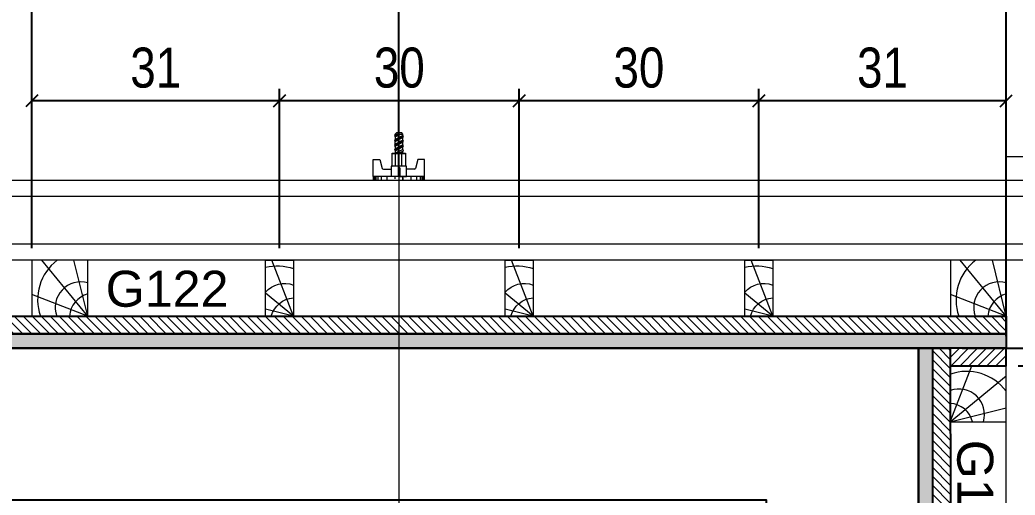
# Model space of a CAD drawing. Extents: x 2949 to 9203, y -16089 to 12527.
# Drawn here: x 8508 to 8757.3, y -5010.8 to -4892 of the extents above; entities that cross this region are included whole.
import ezdxf
from ezdxf.enums import TextEntityAlignment as Align

# ---------------------------------------------------------------- set-up
doc = ezdxf.new("R2010")
doc.units = 0
for name, color, linetype, lineweight in [('CONCRETO', 251, 'Continuous', 25), ('Hachura', 251, 'Continuous', 9), ('Madeira', 126, 'Continuous', 18), ('Perfil Metálico', 224, 'Continuous', 18), ('Texto Seção', 7, 'Continuous', 15)]:
    doc.layers.add(name, color=color, linetype=linetype, lineweight=lineweight)
for name, color, linetype in [('COTA', 241, 'Continuous'), ('MEIO_PONT', 93, 'Continuous'), ('Painéis', 200, 'Continuous'), ('SARRAFO', 251, 'Continuous'), ('TEXTO_GERAL', 7, 'Continuous')]:
    doc.layers.add(name, color=color, linetype=linetype)
doc.styles.add('COTA TECNICA 2X', font='techl___.ttf', dxfattribs={"height": 10})
doc.styles.add('ROMANS', font='romans.shx')
doc.styles.add('SANSSERIF', font='sas_____.pfb')
doc.dimstyles.new('Cota Seção interna', dxfattribs={"dimtxt": 7, "dimasz": 6, "dimexe": 0.18, "dimexo": 2, "dimgap": -4, "dimtad": 3, "dimdec": 1, "dimlfac": 0.5, "dimzin": 12, "dimdsep": 46, "dimtxsty": 'ROMANS', "dimblk": 'ARCHTICK', "dimcen": 0.09, "dimse1": 1, "dimse2": 1, "dimsd1": 1, "dimsd2": 1, "dimclrd": 180, "dimclre": 5, "dimclrt": 1, "dimadec": 0, "dimazin": 3, "dimtfac": 1, "dimtdec": 1, "dimtofl": 0, "dimtmove": 0, "dimatfit": 3, "dimldrblk": 'ARCHTICK', "dimfxl": 1, "dimtolj": 1, "dimtzin": 0, "dimarcsym": 0})
doc.dimstyles.new('SECAO PILAR', dxfattribs={"dimtxt": 10, "dimasz": 3, "dimexe": 3, "dimexo": 3, "dimgap": 3, "dimtad": 1, "dimdec": 1, "dimlfac": 0.5, "dimzin": 12, "dimdsep": 46, "dimtxsty": 'COTA TECNICA 2X', "dimblk1": 'OBLIQUE', "dimblk2": 'OBLIQUE', "dimsah": 1, "dimcen": 0.9, "dimclrd": 256, "dimclre": 256, "dimclrt": 256, "dimadec": 1, "dimazin": 3, "dimtfac": 1, "dimtdec": 1, "dimtmove": 0, "dimatfit": 3, "dimfxl": 1, "dimtolj": 1, "dimtzin": 12, "dimarcsym": 0})

# ---------------------------------------------------------------- blocks, each defined once
blk = doc.blocks.new('*D2188')
at = {"layer": 'COTA', "color": 180, "lineweight": -2, "transparency": 16777216}
for p, q in [((8408.03, -4973.58), (8382.03, -4973.58)), ((8382.03, -4973.58), (8382.03, -4988.58)), ((8408.03, -4988.58), (8408.03, -4973.58)), ((8382.03, -4988.58), (8408.03, -4988.58))]:
    blk.add_line(p, q, dxfattribs=at)
at = {"layer": 'Defpoints', "color": 0, "transparency": 16777216}
for p in [(8057.03, -4974.08), (8733.03, -4974.08), (8057.03, -4992.58)]:
    blk.add_point(p, dxfattribs=at)
at = {"layer": 'COTA', "color": 1, "transparency": 16777216, "insert": (8395.03, -4981.08), "char_height": 7, "attachment_point": 5, "style": 'ROMANS'}
blk.add_mtext('\\A1;338', dxfattribs=at)
blk = doc.blocks.new('_ArchTick')
at = {"color": 0, "linetype": 'ByBlock', "const_width": 0.15}
blk.add_lwpolyline([(-0.5, -0.5), (0.5, 0.5)], dxfattribs=at)
blk = doc.blocks.new('_Oblique')
at = {"color": 0, "linetype": 'ByBlock', "lineweight": -2}
blk.add_line((-0.5, -0.5), (0.5, 0.5), dxfattribs=at)
blk = doc.blocks.new('*D2190')
at = {"layer": 'COTA', "lineweight": -2, "transparency": 16777216}
for p, q in [((8744.03, -4974.09), (8879.11, -4974.09)), ((8876.11, -5472.08), (8876.11, -4974.09)), ((8744.07, -5472.08), (8879.11, -5472.08))]:
    blk.add_line(p, q, dxfattribs=at)
at = {"layer": 'Defpoints', "color": 0, "transparency": 16777216}
for p in [(8741.03, -4974.09), (8876.11, -4974.09), (8741.07, -5472.08)]:
    blk.add_point(p, dxfattribs=at)
at = {"layer": 'COTA', "lineweight": -2, "transparency": 16777216, "xscale": 3, "yscale": 3, "zscale": 3}
for p, rotation in [((8876.11, -4974.09), 90), ((8876.11, -5472.08), 270)]:
    blk.add_blockref('_Oblique', p, dxfattribs=dict(at, rotation=rotation))
at = {"layer": 'COTA', "transparency": 16777216, "insert": (8868, -5223.08), "char_height": 10, "attachment_point": 5, "rotation": 90, "style": 'COTA TECNICA 2X'}
blk.add_mtext('\\A1;249 PAINEL', dxfattribs=at)
blk = doc.blocks.new('PONTALETE')
at = {"layer": 'Madeira'}
for q in [(2.71, 7), (7, 5.76), (7, 1.74)]:
    blk.add_line((0, 0), q, dxfattribs=at)
blk.add_lwpolyline([(0, 0), (7, 0), (7, 7), (0, 7)], close=True, dxfattribs=at)
for centre, radius, start, end in [((2.04, 0.06), 6.23, 37.2818, 109.0913), ((1.09, 0.9), 3.19, 343.603, 109.9847), ((-0.21, -0.78), 3.09, 14.6322, 86.0383)]:
    blk.add_arc(centre, radius, start, end, dxfattribs=at)
blk = doc.blocks.new('*D2150')
at = {"layer": 'COTA', "lineweight": -2, "transparency": 16777216}
for p, q in [((8758.03, -4978.48), (8798.9, -4978.48)), ((8795.9, -5038.48), (8795.9, -4978.48)), ((8758.03, -5038.48), (8798.9, -5038.48))]:
    blk.add_line(p, q, dxfattribs=at)
at = {"layer": 'Defpoints', "color": 0, "transparency": 16777216}
for p in [(8755.03, -4978.48), (8795.9, -4978.48), (8755.03, -5038.48)]:
    blk.add_point(p, dxfattribs=at)
at = {"layer": 'COTA', "lineweight": -2, "transparency": 16777216, "xscale": 3, "yscale": 3, "zscale": 3}
for p, rotation in [((8795.9, -4978.48), 90), ((8795.9, -5038.48), 270)]:
    blk.add_blockref('_Oblique', p, dxfattribs=dict(at, rotation=rotation))
at = {"layer": 'COTA', "transparency": 16777216, "insert": (8787.68, -5008.48), "char_height": 10, "attachment_point": 5, "rotation": 90, "style": 'COTA TECNICA 2X'}
blk.add_mtext('\\A1;30', dxfattribs=at)
blk = doc.blocks.new('*D2151')
at = {"layer": 'COTA', "lineweight": -2, "transparency": 16777216}
for p, q in [((8758.03, -4978.48), (8824.02, -4978.48)), ((8821.02, -5222.48), (8821.02, -4978.48)), ((8758.03, -5222.48), (8824.02, -5222.48))]:
    blk.add_line(p, q, dxfattribs=at)
at = {"layer": 'Defpoints', "color": 0, "transparency": 16777216}
for p in [(8755.03, -4978.48), (8821.02, -4978.48), (8755.03, -5222.48)]:
    blk.add_point(p, dxfattribs=at)
at = {"layer": 'COTA', "lineweight": -2, "transparency": 16777216, "xscale": 3, "yscale": 3, "zscale": 3}
for p, rotation in [((8821.02, -4978.48), 90), ((8821.02, -5222.48), 270)]:
    blk.add_blockref('_Oblique', p, dxfattribs=dict(at, rotation=rotation))
at = {"layer": 'COTA', "transparency": 16777216, "insert": (8812.92, -5100.48), "char_height": 10, "attachment_point": 5, "rotation": 90, "style": 'COTA TECNICA 2X'}
blk.add_mtext('\\A1;GRADE 122', dxfattribs=at)
blk = doc.blocks.new('MEIO PONTALETE')
at = {"layer": 'Madeira'}
for q in [(2.71, 7), (3.5, 2.88), (3.5, 0.87)]:
    blk.add_line((0, 0), q, dxfattribs=at)
blk.add_lwpolyline([(0, 0), (3.5, 0), (3.5, 7), (0, 7)], close=True, dxfattribs=at)
for centre, radius, start, end in [((2.04, 0.06), 6.23, 76.4499, 109.0913), ((1.09, 0.9), 3.19, 40.9063, 109.9847), ((-0.21, -0.78), 3.09, 14.6322, 86.0383)]:
    blk.add_arc(centre, radius, start, end, dxfattribs=at)
blk = doc.blocks.new('*D2183')
at = {"layer": 'COTA', "lineweight": -2, "transparency": 16777216}
for p, q in [((8693.05, -4949.08), (8693.05, -4909.2)), ((8755.05, -4949.08), (8755.05, -4909.2)), ((8755.05, -4912.2), (8693.05, -4912.2))]:
    blk.add_line(p, q, dxfattribs=at)
at = {"layer": 'Defpoints', "color": 0, "transparency": 16777216}
for p in [(8693.05, -4912.2), (8693.05, -4952.08), (8755.05, -4952.08)]:
    blk.add_point(p, dxfattribs=at)
at = {"layer": 'COTA', "lineweight": -2, "transparency": 16777216, "xscale": 3, "yscale": 3, "zscale": 3, "rotation": 180}
blk.add_blockref('_Oblique', (8693.05, -4912.2), dxfattribs=at)
at = {"layer": 'COTA', "lineweight": -2, "transparency": 16777216, "xscale": 3, "yscale": 3, "zscale": 3}
blk.add_blockref('_Oblique', (8755.05, -4912.2), dxfattribs=at)
at = {"layer": 'COTA', "transparency": 16777216, "insert": (8724.05, -4903.98), "char_height": 10, "attachment_point": 5, "style": 'COTA TECNICA 2X'}
blk.add_mtext('\\A1;31', dxfattribs=at)
blk = doc.blocks.new('*D2184')
at = {"layer": 'COTA', "lineweight": -2, "transparency": 16777216}
for p, q in [((8633.05, -4949.08), (8633.05, -4909.2)), ((8693.05, -4949.08), (8693.05, -4909.2)), ((8693.05, -4912.2), (8633.05, -4912.2))]:
    blk.add_line(p, q, dxfattribs=at)
at = {"layer": 'Defpoints', "color": 0, "transparency": 16777216}
for p in [(8633.05, -4912.2), (8633.05, -4952.08), (8693.05, -4952.08)]:
    blk.add_point(p, dxfattribs=at)
at = {"layer": 'COTA', "lineweight": -2, "transparency": 16777216, "xscale": 3, "yscale": 3, "zscale": 3, "rotation": 180}
blk.add_blockref('_Oblique', (8633.05, -4912.2), dxfattribs=at)
at = {"layer": 'COTA', "lineweight": -2, "transparency": 16777216, "xscale": 3, "yscale": 3, "zscale": 3}
blk.add_blockref('_Oblique', (8693.05, -4912.2), dxfattribs=at)
at = {"layer": 'COTA', "transparency": 16777216, "insert": (8663.05, -4903.98), "char_height": 10, "attachment_point": 5, "style": 'COTA TECNICA 2X'}
blk.add_mtext('\\A1;30', dxfattribs=at)
blk = doc.blocks.new('*D2185')
at = {"layer": 'COTA', "lineweight": -2, "transparency": 16777216}
for p, q in [((8573.05, -4949.08), (8573.05, -4909.2)), ((8633.05, -4949.08), (8633.05, -4909.2)), ((8633.05, -4912.2), (8573.05, -4912.2))]:
    blk.add_line(p, q, dxfattribs=at)
at = {"layer": 'Defpoints', "color": 0, "transparency": 16777216}
for p in [(8573.05, -4912.2), (8573.05, -4952.08), (8633.05, -4952.08)]:
    blk.add_point(p, dxfattribs=at)
at = {"layer": 'COTA', "lineweight": -2, "transparency": 16777216, "xscale": 3, "yscale": 3, "zscale": 3, "rotation": 180}
blk.add_blockref('_Oblique', (8573.05, -4912.2), dxfattribs=at)
at = {"layer": 'COTA', "lineweight": -2, "transparency": 16777216, "xscale": 3, "yscale": 3, "zscale": 3}
blk.add_blockref('_Oblique', (8633.05, -4912.2), dxfattribs=at)
at = {"layer": 'COTA', "transparency": 16777216, "insert": (8603.05, -4903.98), "char_height": 10, "attachment_point": 5, "style": 'COTA TECNICA 2X'}
blk.add_mtext('\\A1;30', dxfattribs=at)
blk = doc.blocks.new('*D2186')
at = {"layer": 'COTA', "lineweight": -2, "transparency": 16777216}
for p, q in [((8511.05, -4949.08), (8511.05, -4909.2)), ((8573.05, -4949.08), (8573.05, -4909.2)), ((8573.05, -4912.2), (8511.05, -4912.2))]:
    blk.add_line(p, q, dxfattribs=at)
at = {"layer": 'Defpoints', "color": 0, "transparency": 16777216}
for p in [(8511.05, -4912.2), (8511.05, -4952.08), (8573.05, -4952.08)]:
    blk.add_point(p, dxfattribs=at)
at = {"layer": 'COTA', "lineweight": -2, "transparency": 16777216, "xscale": 3, "yscale": 3, "zscale": 3, "rotation": 180}
blk.add_blockref('_Oblique', (8511.05, -4912.2), dxfattribs=at)
at = {"layer": 'COTA', "lineweight": -2, "transparency": 16777216, "xscale": 3, "yscale": 3, "zscale": 3}
blk.add_blockref('_Oblique', (8573.05, -4912.2), dxfattribs=at)
at = {"layer": 'COTA', "transparency": 16777216, "insert": (8542.05, -4903.98), "char_height": 10, "attachment_point": 5, "style": 'COTA TECNICA 2X'}
blk.add_mtext('\\A1;31', dxfattribs=at)
blk = doc.blocks.new('*D2187')
at = {"layer": 'COTA', "lineweight": -2, "transparency": 16777216}
for p, q in [((8511.05, -4949.08), (8511.05, -4880.09)), ((8755.05, -4949.08), (8755.05, -4880.09)), ((8511.05, -4883.09), (8755.05, -4883.09))]:
    blk.add_line(p, q, dxfattribs=at)
at = {"layer": 'Defpoints', "color": 0, "transparency": 16777216}
for p in [(8755.05, -4883.09), (8511.05, -4952.08), (8755.05, -4952.08)]:
    blk.add_point(p, dxfattribs=at)
at = {"layer": 'COTA', "lineweight": -2, "transparency": 16777216, "xscale": 3, "yscale": 3, "zscale": 3, "rotation": 180}
blk.add_blockref('_Oblique', (8511.05, -4883.09), dxfattribs=at)
at = {"layer": 'COTA', "lineweight": -2, "transparency": 16777216, "xscale": 3, "yscale": 3, "zscale": 3}
blk.add_blockref('_Oblique', (8755.05, -4883.09), dxfattribs=at)
at = {"layer": 'COTA', "transparency": 16777216, "insert": (8633.05, -4874.98), "char_height": 10, "attachment_point": 5, "style": 'COTA TECNICA 2X'}
blk.add_mtext('\\A1;GRADE 122', dxfattribs=at)
blk = doc.blocks.new('*D2198')
at = {"layer": 'COTA', "linetype": 'ByBlock', "lineweight": -2, "transparency": 16777216}
for p, q in [((8462.94, -4929.08), (8462.94, -4839.73)), ((8602.94, -4929.08), (8602.94, -4839.73)), ((8462.94, -4842.73), (8602.94, -4842.73))]:
    blk.add_line(p, q, dxfattribs=at)
at = {"layer": 'Defpoints', "color": 0, "linetype": 'ByBlock', "transparency": 16777216}
for p in [(8602.94, -4842.73), (8462.94, -4932.08), (8602.94, -4932.08)]:
    blk.add_point(p, dxfattribs=at)
at = {"layer": 'COTA', "linetype": 'ByBlock', "lineweight": -2, "transparency": 16777216, "xscale": 3, "yscale": 3, "zscale": 3, "rotation": 180}
blk.add_blockref('_Oblique', (8462.94, -4842.73), dxfattribs=at)
at = {"layer": 'COTA', "linetype": 'ByBlock', "lineweight": -2, "transparency": 16777216, "xscale": 3, "yscale": 3, "zscale": 3}
blk.add_blockref('_Oblique', (8602.94, -4842.73), dxfattribs=at)
at = {"layer": 'COTA', "linetype": 'ByBlock', "transparency": 16777216, "insert": (8532.94, -4834.62), "char_height": 10, "attachment_point": 5, "style": 'COTA TECNICA 2X'}
blk.add_mtext('\\A1;70', dxfattribs=at)
blk = doc.blocks.new('*D2199')
at = {"layer": 'COTA', "linetype": 'ByBlock', "lineweight": -2, "transparency": 16777216}
for p, q in [((8035.03, -4971.08), (8035.03, -4798.3)), ((8755.03, -4971.08), (8755.03, -4798.3)), ((8035.03, -4801.3), (8755.03, -4801.3))]:
    blk.add_line(p, q, dxfattribs=at)
at = {"layer": 'Defpoints', "color": 0, "linetype": 'ByBlock', "transparency": 16777216}
for p in [(8755.03, -4801.3), (8035.03, -4974.08), (8755.03, -4974.08)]:
    blk.add_point(p, dxfattribs=at)
at = {"layer": 'COTA', "linetype": 'ByBlock', "lineweight": -2, "transparency": 16777216, "xscale": 3, "yscale": 3, "zscale": 3, "rotation": 180}
blk.add_blockref('_Oblique', (8035.03, -4801.3), dxfattribs=at)
at = {"layer": 'COTA', "linetype": 'ByBlock', "lineweight": -2, "transparency": 16777216, "xscale": 3, "yscale": 3, "zscale": 3}
blk.add_blockref('_Oblique', (8755.03, -4801.3), dxfattribs=at)
at = {"layer": 'COTA', "linetype": 'ByBlock', "transparency": 16777216, "insert": (8395.03, -4793.08), "char_height": 10, "attachment_point": 5, "style": 'COTA TECNICA 2X'}
blk.add_mtext('\\A1;360 PAINEL', dxfattribs=at)
blk = doc.blocks.new('C')
at = {"layer": 'Hachura', "color": 0}
for p, q in [((0, 3.22), (0, -3.22)), ((0.45, 3.22), (0, 3.22)), ((0.46, 3.16), (0, 3.16)), ((0.46, 3.05), (0, 3.05)), ((0.46, 2.88), (0, 2.88)), ((0, 2.75), (0, -1.16)), ((0.46, 2.65), (0, 2.65)), ((0.45, -3.23), (0.45, 3.22)), ((0.45, 3.22), (2.58, 3.22)), ((2.58, 3.22), (2.58, 2.39)), ((0.46, 2.23), (0, 2.23)), ((0.46, 1.51), (0, 1.51)), ((1.35, 1.94), (1.35, 0.96)), ((2.58, 2.39), (1.47, 2.09)), ((0.39, 0.49), (0.17, 0.49)), ((1.74, 0.97), (0.45, 0.97)), ((1.45, 0.1), (0.45, 0.1)), ((1.74, -0.97), (1.74, 0.97)), ((1.74, 0.97), (1.74, 0.84)), ((1.74, 0.97), (1.74, 0.84)), ((1.74, 0.84), (3.35, 0.84)), ((3.35, 0.45), (1.74, 0.45)), ((3.32, 0.84), (3.32, -0.84)), ((3.35, 0.84), (3.35, -0.84)), ((3.68, 0.45), (3.35, 0.45)), ((3.84, -0.52), (3.35, 0.45)), ((3.35, 0.06), (3.67, -0.57)), ((3.68, 0.45), (4.16, -0.52)), ((3.72, 0.5), (4.25, -0.57)), ((4.37, -0.55), (3.83, 0.53)), ((4.15, 0.45), (3.93, 0.45)), ((4.42, -0.52), (3.93, 0.45)), ((4.15, 0.45), (4.26, 0.45)), ((4.26, 0.45), (4.74, -0.52)), ((4.3, 0.5), (4.83, -0.57)), ((4.95, -0.55), (4.41, 0.53)), ((4.51, 0.45), (4.84, 0.45)), ((5, -0.52), (4.51, 0.45)), ((4.84, 0.45), (5.32, -0.52)), ((4.88, 0.5), (5.41, -0.57)), ((5.53, -0.55), (4.99, 0.53)), ((5.58, -0.52), (5.09, 0.45)), ((5.42, 0.45), (5.09, 0.45)), ((5.58, -0.52), (5.09, 0.45)), ((5.42, 0.45), (5.74, -0.19)), ((5.46, 0.5), (5.74, -0.07)), ((5.74, 0.19), (5.57, 0.53)), ((5.74, 0.32), (5.68, 0.45)), ((5.68, 0.45), (5.74, 0.45)), ((5.74, 0.45), (5.9, 0.29)), ((5.74, 0.45), (5.74, -0.52)), ((5.9, -0.36), (5.9, 0.29)), ((0.45, 0), (0, 0)), ((0.08, -0.48), (0.29, -0.48)), ((0.29, -0.48), (0.4, -0.48)), ((0.45, 0), (0.45, -0.97)), ((0.45, -0.16), (1.45, -0.16)), ((0.45, -0.65), (0.45, -0.32)), ((0.45, -3.23), (0.45, -0.65)), ((0.45, -0.97), (1.74, -0.97)), ((1.35, -1.94), (1.35, -0.97)), ((3.35, -0.32), (1.74, -0.32)), ((3.35, -0.84), (1.74, -0.84)), ((3.35, -0.07), (3.58, -0.52)), ((3.35, -0.52), (3.58, -0.52)), ((3.84, -0.52), (4.16, -0.52)), ((4.42, -0.52), (4.74, -0.52)), ((4.63, -0.52), (4.74, -0.52)), ((5, -0.52), (5.32, -0.52)), ((5.58, -0.52), (5.74, -0.52)), ((5.74, -0.52), (5.9, -0.36)), ((5.74, -0.52), (5.74, -0.52)), ((0.46, -1.52), (0, -1.52)), ((0.46, -2.23), (0, -2.23)), ((2.58, -2.39), (1.47, -2.1)), ((2.58, -3.23), (2.58, -2.39)), ((0.46, -2.65), (0, -2.65)), ((0.46, -2.88), (0, -2.88)), ((0.46, -3.05), (0, -3.05)), ((0.46, -3.16), (0, -3.16)), ((0, -3.22), (2.57, -3.22))]:
    blk.add_line(p, q, dxfattribs=at)
for centre, radius, start, end in [((1.52, 1.94), 0.161, 104.7436, 180), ((1.44, -0.03), 0.129, 272.695, 87.305), ((3.81, 0.39), 0.143, 25.5688, 154.4312), ((4.39, 0.39), 0.143, 25.5688, 154.4312), ((4.97, 0.39), 0.143, 25.5688, 154.4312), ((5.55, 0.39), 0.143, 25.5688, 154.4312), ((0.17, -0.37), 0.174, 221.744, 317.8592), ((3.71, -0.4), 0.174, 222.1408, 318.256), ((4.29, -0.4), 0.174, 222.1408, 318.256), ((4.87, -0.4), 0.174, 222.1408, 318.256), ((5.45, -0.4), 0.174, 222.1408, 318.256), ((5.61, -0.4), 0.174, 317.8592, 318.256), ((1.52, -1.94), 0.161, 180, 255.2564)]:
    blk.add_arc(centre, radius, start, end, dxfattribs=at)
blk = doc.blocks.new('*D2200')
at = {"layer": 'COTA', "color": 180, "lineweight": -2, "transparency": 16777216}
for p, q in [((8729.03, -5199.08), (8714.03, -5199.08)), ((8714.03, -5199.08), (8714.03, -5225.08)), ((8729.03, -5225.08), (8729.03, -5199.08)), ((8714.03, -5225.08), (8729.03, -5225.08))]:
    blk.add_line(p, q, dxfattribs=at)
at = {"layer": 'Defpoints', "color": 0, "transparency": 16777216}
for p in [(8733.03, -4974.08), (8733.03, -5450.08), (8733.03, -5450.08)]:
    blk.add_point(p, dxfattribs=at)
at = {"layer": 'COTA', "color": 1, "transparency": 16777216, "insert": (8721.53, -5212.08), "char_height": 7, "attachment_point": 5, "rotation": 90, "style": 'ROMANS'}
blk.add_mtext('\\A1;238', dxfattribs=at)

msp = doc.modelspace()

# ---------------------------------------------------------------- hatches: boundary and pattern name
at = {"layer": 'Hachura'}
h = msp.add_hatch(dxfattribs=at)
h.set_pattern_fill('ANSI31', color=256, scale=0.5, angle=270, style=0)
h.set_pattern_definition([(315, (813.649, -16097.9867), (1.12253202, 1.12253202), [])])
h.paths.add_polyline_path([(8035.03, -4966.08), (8035.03, -4970.48), (8755.03, -4970.48), (8755.03, -4966.08)])
h = msp.add_hatch(color=256, dxfattribs=at)
h.dxf.hatch_style = 1
h.paths.add_polyline_path([(8755.03, -4970.48), (8755.03, -4974.08), (8035.03, -4974.08), (8035.03, -4970.48)])
h = msp.add_hatch(color=256, dxfattribs=at)
h.dxf.hatch_style = 1
h.paths.add_polyline_path([(8733.03, -4974.08), (8733.03, -5472.08), (8736.63, -5472.08), (8736.63, -4974.08)])
h = msp.add_hatch(dxfattribs=at)
h.set_pattern_fill('ANSI31', color=256, scale=0.5, angle=270, style=0)
h.set_pattern_definition([(315, (32275.247, -14329.0358), (1.12253202, 1.12253202), [])])
h.paths.add_polyline_path([(8736.63, -4974.08), (8741.03, -4974.08), (8741.03, -5472.08), (8736.63, -5472.08)])
h = msp.add_hatch(dxfattribs=at)
h.set_pattern_fill('ANSI31', color=256, scale=0.5, angle=180, style=0)
h.set_pattern_definition([(225, (-371.913, -27766.292), (1.12253202, -1.12253202), [])])
h.paths.add_polyline_path([(8755.03, -4974.08), (8755.03, -4978.48), (8741.03, -4978.48), (8741.03, -4974.08)])

# ---------------------------------------------------------------- linework, layer by layer
at = {"layer": 'CONCRETO', "color": 2}
msp.add_lwpolyline([(8733.03, -5450.08), (8695.03, -5450.08), (8695.03, -5012.08), (8057.03, -5012.08), (8057.03, -4974.08), (8733.03, -4974.08)], close=True, dxfattribs=at)
at = {"layer": 'Hachura'}
msp.add_line((8602.94, -4921.25), (8602.95, -5061.05), dxfattribs=at)
at = {"layer": 'Madeira'}
for points in [[(8755.03, -4966.08), (8755.03, -4952.08), (8035.03, -4952.08), (8035.03, -4966.08)], [(8511.05, -4952.08), (8511.05, -4966.08), (8755.05, -4966.08), (8755.05, -4952.08)], [(8755.03, -4978.48), (8741.03, -4978.48), (8741.03, -5222.48), (8755.03, -5222.48)]]:
    msp.add_lwpolyline(points, close=True, dxfattribs=at)
at = {"layer": 'Painéis', "linetype": 'ByBlock'}
for p, q in [((8733.03, -4974.08), (8741.03, -4974.08)), ((8741.03, -4974.08), (8741.03, -4977.86))]:
    msp.add_line(p, q, dxfattribs=at)
at = {"layer": 'Painéis'}
for points in [[(8755.03, -4970.48), (8755.03, -4974.08), (8035.03, -4974.08), (8035.03, -4970.48)], [(8733.03, -4974.08), (8733.03, -5472.08), (8736.63, -5472.08), (8736.63, -4974.08)]]:
    msp.add_lwpolyline(points, close=True, dxfattribs=at)
at = {"layer": 'Perfil Metálico'}
for points in [[(8755.03, -4926.18), (8775.03, -4926.18), (8775.03, -5496.45), (8755.03, -5496.45)], [(8003.09, -4952.08), (8003.09, -4932.08), (8793.35, -4932.08), (8793.35, -4952.08)], [(8793.35, -4936.08), (8793.35, -4948.08), (8003.09, -4948.08), (8003.09, -4936.08)]]:
    msp.add_lwpolyline(points, close=True, dxfattribs=at)
at = {"layer": 'SARRAFO'}
msp.add_line((8741.03, -4974.08), (8741.07, -5472.08), dxfattribs=at)
for points in [[(8755.03, -4970.48), (8035.03, -4970.48), (8035.03, -4966.08), (8755.03, -4966.08)], [(8755.03, -4970.48), (8035.03, -4970.48), (8035.03, -4966.08), (8755.03, -4966.08)], [(8741.03, -4978.48), (8755.03, -4978.48), (8755.03, -4974.08), (8741.03, -4974.08)]]:
    msp.add_lwpolyline(points, close=True, dxfattribs=at)
msp.add_lwpolyline([(8741.07, -5472.08), (8733.03, -5472.08), (8733.03, -4974.08), (8741.03, -4974.08)], dxfattribs=at)

# ---------------------------------------------------------------- block references
at = {"layer": 'Hachura', "linetype": 'Continuous', "xscale": 2, "yscale": 2, "zscale": 2, "rotation": 90.00000000000001}
msp.add_blockref('C', (8602.93, -4932.05), dxfattribs=at)
at = {"layer": 'Madeira', "xscale": 2, "yscale": 2, "zscale": 2}
msp.add_blockref('PONTALETE', (8741.03, -4992.48), dxfattribs=at)
at = {"layer": 'MEIO_PONT', "xscale": 2, "yscale": 2, "zscale": 2, "rotation": 89.99999999999999}
for p in [(8525.05, -4966.08), (8755.05, -4966.08)]:
    msp.add_blockref('PONTALETE', p, dxfattribs=at)
at = {"layer": 'MEIO_PONT', "xscale": -1.999999997962732, "yscale": 1.999999997962732, "zscale": 1.999999997962732}
for p in [(8576.55, -4966.08), (8636.55, -4966.08), (8696.55, -4966.08)]:
    msp.add_blockref('MEIO PONTALETE', p, dxfattribs=at)

# ---------------------------------------------------------------- texts
at = {"layer": 'Texto Seção', "color": 0, "linetype": 'Continuous', "style": 'SANSSERIF'}
msp.add_text('G122', height=9, dxfattribs=at).set_placement((8529.52, -4959.22), align=Align.MIDDLE_LEFT)
at = {"layer": 'TEXTO_GERAL', "color": 0, "linetype": 'Continuous', "style": 'SANSSERIF'}
msp.add_text('G122', height=9, rotation=270, dxfattribs=at).set_placement((8747.27, -4996.98), align=Align.MIDDLE_LEFT)

# ---------------------------------------------------------------- dimensions: what is measured, and where the dimension line sits
at = {"layer": 'COTA', "linetype": 'ByBlock'}
dim = msp.add_linear_dim(base=(8755.03, -4801.3), p1=(8035.03, -4974.08), p2=(8755.03, -4974.08), text='<> PAINEL', dimstyle='SECAO PILAR', override={"dimtmove": 1}, dxfattribs=at)
dim.commit()
dim.dimension.update_dxf_attribs({"geometry": '*D2199', "text_midpoint": (8395.03, -4793.08)})
dim = msp.add_linear_dim(base=(8602.94, -4842.73), p1=(8462.94, -4932.08), p2=(8602.94, -4932.08), dimstyle='SECAO PILAR', override={"dimtmove": 1}, dxfattribs=at)
dim.commit()
dim.dimension.update_dxf_attribs({"geometry": '*D2198', "text_midpoint": (8532.94, -4834.62)})
at = {"layer": 'COTA'}
dim = msp.add_linear_dim(base=(8755.05, -4883.09), p1=(8511.05, -4952.08), p2=(8755.05, -4952.08), text='GRADE <>', dimstyle='SECAO PILAR', dxfattribs=at)
dim.commit()
dim.dimension.update_dxf_attribs({"geometry": '*D2187', "text_midpoint": (8633.05, -4874.98)})
for base, p1, p2, picture, middle in [((8511.05, -4912.2), (8573.05, -4952.08), (8511.05, -4952.08), '*D2186', (8542.05, -4903.98)), ((8573.05, -4912.2), (8633.05, -4952.08), (8573.05, -4952.08), '*D2185', (8603.05, -4903.98)), ((8633.05, -4912.2), (8693.05, -4952.08), (8633.05, -4952.08), '*D2184', (8663.05, -4903.98)), ((8693.05, -4912.2), (8755.05, -4952.08), (8693.05, -4952.08), '*D2183', (8724.05, -4903.98))]:
    dim = msp.add_linear_dim(base=base, p1=p1, p2=p2, dimstyle='SECAO PILAR', dxfattribs=at)
    dim.commit()
    dim.dimension.update_dxf_attribs({"geometry": picture, "text_midpoint": middle})
for base, p1, p2, angle, dimstyle, picture, middle in [((8057.03, -4992.58), (8733.03, -4974.08), (8057.03, -4974.08), 180, 'Cota Seção interna', '*D2188', (8395.03, -4981.08)), ((8795.9, -4978.48), (8755.03, -5038.48), (8755.03, -4978.48), 90, 'SECAO PILAR', '*D2150', (8787.68, -5008.48))]:
    dim = msp.add_linear_dim(base=base, p1=p1, p2=p2, angle=angle, dimstyle=dimstyle, dxfattribs=at)
    dim.commit()
    dim.dimension.update_dxf_attribs({"geometry": picture, "text_midpoint": middle})
dim = msp.add_linear_dim(base=(8733.03, -5450.08), p1=(8733.03, -4974.08), p2=(8733.03, -5450.08), angle=90, dimstyle='Cota Seção interna', dxfattribs=at)
dim.commit()
dim.dimension.update_dxf_attribs({"geometry": '*D2200', "text_midpoint": (8733.03, -5212.08), "dimtype": 160})
for base, p1, p2, text, picture, middle in [((8876.11, -4974.09), (8741.07, -5472.08), (8741.03, -4974.09), '<> PAINEL', '*D2190', (8868, -5223.08)), ((8821.02, -4978.48), (8755.03, -5222.48), (8755.03, -4978.48), 'GRADE <>', '*D2151', (8812.92, -5100.48))]:
    dim = msp.add_linear_dim(base=base, p1=p1, p2=p2, angle=90, text=text, dimstyle='SECAO PILAR', dxfattribs=at)
    dim.commit()
    dim.dimension.update_dxf_attribs({"geometry": picture, "text_midpoint": middle})

doc.saveas('drawing.dxf')
